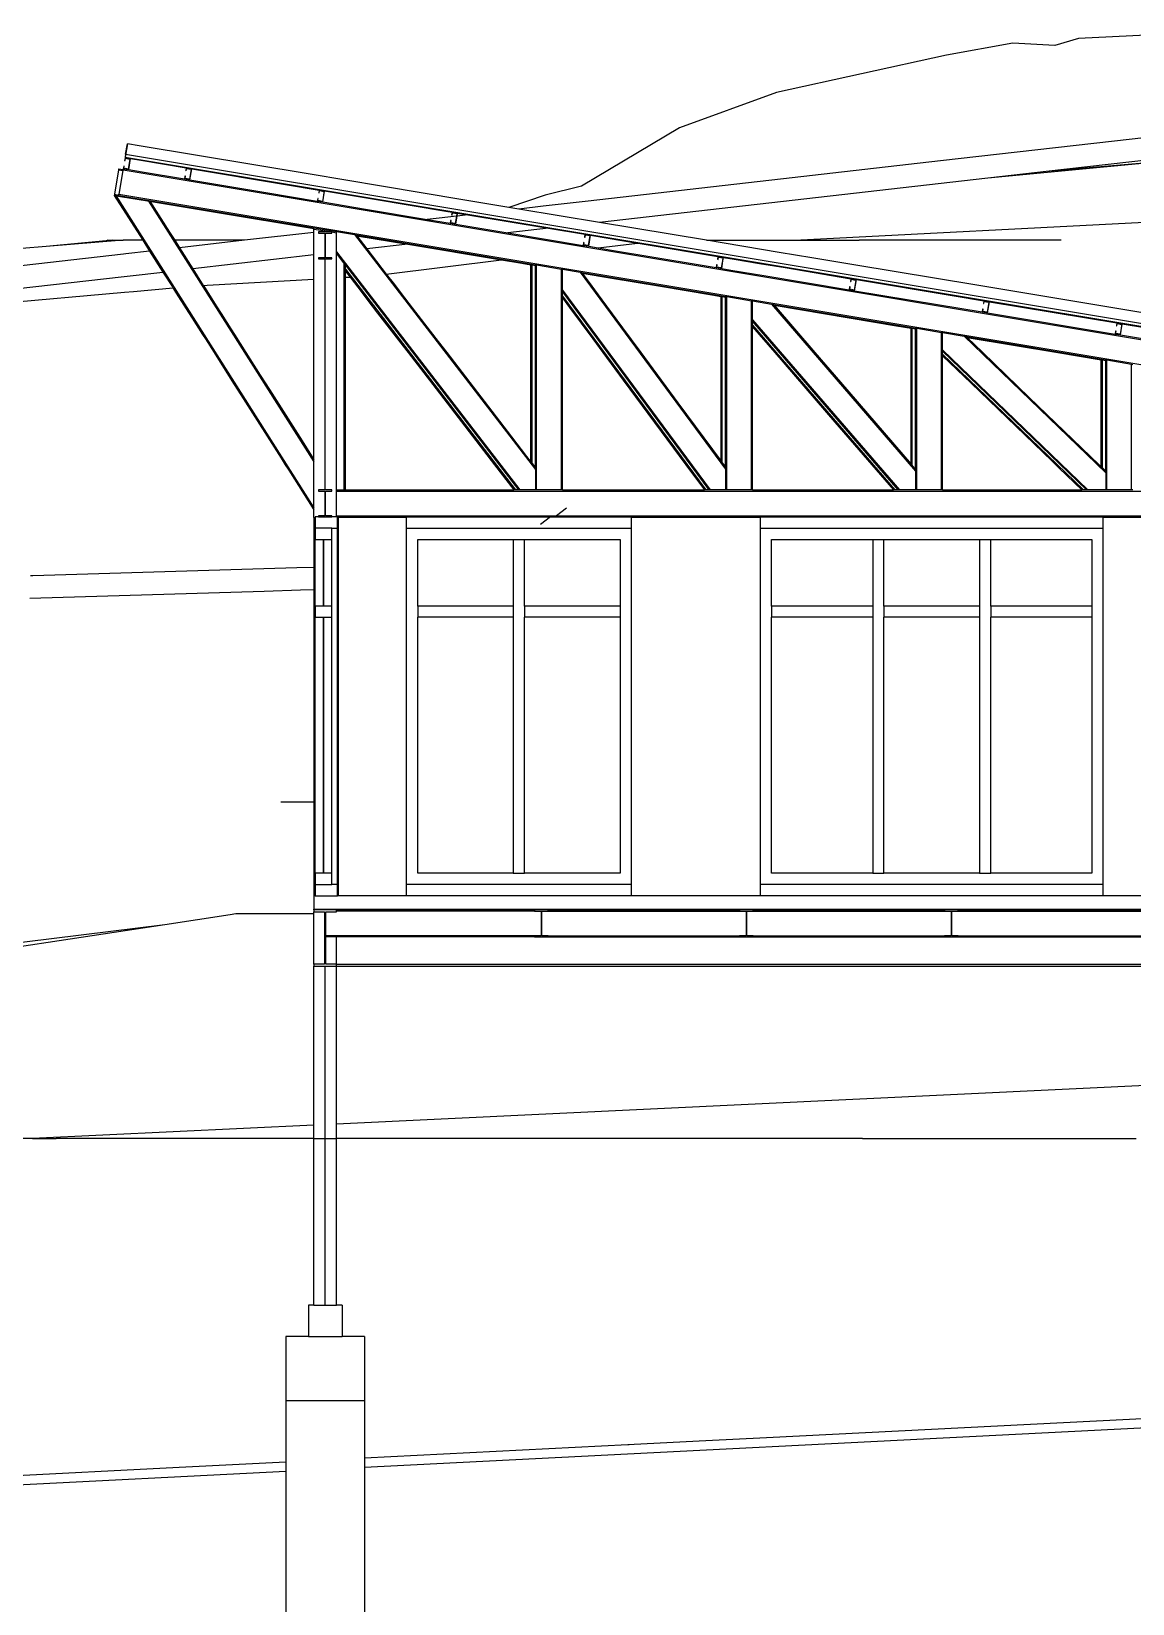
# Model space of a CAD drawing. Extents: x -31.2 to 31.2, y -10.6 to 11.8.
# Drawn here: x -11.83 to -2.03, y -2.4 to 11.6 of the extents above; entities that cross this region are included whole.
import ezdxf

# ---------------------------------------------------------------- set-up
doc = ezdxf.new("R2010")
doc.units = 0
doc.layers.get('0').update_dxf_attribs({"linetype": 'CONTINUOUS'})
doc.layers.add('SECTIONCUTEDGES', color=7, linetype='CONTINUOUS')

msp = doc.modelspace()

# ---------------------------------------------------------------- linework, layer by layer
for p, q in [((-3.095, 11.494), (-3.687, 11.387)), ((-2.723, 11.473), (-3.095, 11.494)), ((-2.512, 11.535), (-2.723, 11.473)), ((-1.207, 11.599), (-2.512, 11.535)), ((-3.687, 11.387), (-5.199, 11.055)), ((-5.199, 11.055), (-6.062, 10.739)), ((-6.062, 10.739), (-6.936, 10.22)), ((-0.89, 10.77), (-2.032, 10.64)), ((-10.979, 10.598), (-10.999, 10.48)), ((-10.979, 10.598), (-10.999, 10.48)), ((-10.995, 10.507), (-10.999, 10.48)), ((-2.032, 10.64), (-3.74, 10.445)), ((-11.058, 10.366), (-11.094, 10.149)), ((-11.056, 10.376), (-11.058, 10.366)), ((-11.058, 10.366), (-11.019, 10.36)), ((-11.056, 10.376), (-11.018, 10.369)), ((-11.018, 10.366), (-11.019, 10.36)), ((-11.016, 10.376), (-11.018, 10.369)), ((-11.018, 10.369), (-11.018, 10.366)), ((-11.018, 10.366), (6.089, 7.515)), ((-10.999, 10.48), (-11, 10.474)), ((-10.999, 10.48), (6.223, 7.61)), ((-10.967, 10.368), (-10.847, 10.348)), ((-10.951, 10.466), (-10.86, 10.451)), ((-10.86, 10.451), (-10.456, 10.384)), ((-10.406, 10.376), (-9.571, 10.236)), ((-3.74, 10.445), (-4.699, 10.336)), ((-1.405, 10.473), (-3.319, 10.292)), ((-1.879, 10.456), (-2.798, 10.351)), ((-1.861, 10.433), (-2.798, 10.351)), ((-11.019, 10.36), (-11.054, 10.149)), ((-10.847, 10.348), (-10.472, 10.285)), ((-10.423, 10.277), (-9.746, 10.164)), ((-9.571, 10.236), (-9.272, 10.186)), ((-3.319, 10.292), (-6.776, 9.898)), ((-5.059, 10.295), (-5.969, 10.191)), ((-4.699, 10.336), (-5.059, 10.295)), ((-2.798, 10.351), (-3.319, 10.292)), ((-11.094, 10.149), (-11.096, 10.139)), ((-11.083, 10.137), (-11.096, 10.139)), ((-11.096, 10.139), (-10.817, 10.093)), ((-11.096, 10.139), (-10.842, 9.739)), ((-11.096, 10.139), (-11.096, 10.139)), ((-11.096, 10.139), (-11.096, 10.139)), ((-11.096, 10.139), (-11.096, 10.139)), ((-11.094, 10.149), (-11.055, 10.142)), ((-11.083, 10.137), (-9.318, 7.356)), ((-10.817, 10.092), (-11.083, 10.137)), ((-11.056, 10.139), (-11.055, 10.142)), ((-11.056, 10.139), (-9.317, 9.849)), ((-11.055, 10.142), (-11.054, 10.149)), ((-11.054, 10.149), (4.748, 7.515)), ((-10.817, 10.093), (-10.177, 9.986)), ((-10.791, 10.088), (-10.817, 10.092)), ((-10.778, 10.086), (-10.791, 10.088)), ((-10.791, 10.088), (-9.318, 7.767)), ((-10.778, 10.086), (-10.603, 9.81)), ((-9.746, 10.164), (-9.288, 10.088)), ((-9.223, 10.178), (-8.796, 10.107)), ((-8.796, 10.107), (-8.127, 9.996)), ((-7.26, 10.141), (-7.584, 10.032)), ((-6.878, 10.088), (-7.276, 10.042)), ((-6.936, 10.22), (-7.26, 10.141)), ((-5.969, 10.191), (-6.878, 10.088)), ((-10.177, 9.986), (-9.318, 9.843)), ((-9.239, 10.08), (-8.86, 10.016)), ((-8.86, 10.016), (-8.309, 9.925)), ((-8.049, 9.954), (-8.203, 9.937)), ((-8.127, 9.996), (-8.088, 9.989)), ((-7.947, 9.966), (-8.043, 9.955)), ((-8.039, 9.981), (-7.947, 9.966)), ((-7.947, 9.966), (-7.23, 9.846)), ((-7.276, 10.042), (-7.493, 10.017)), ((-10.603, 9.81), (-10.558, 9.739)), ((-9.318, 9.809), (-9.937, 9.739)), ((-9.318, 9.843), (-9.317, 9.849)), ((-9.318, 9.839), (-9.318, 9.843)), ((-9.318, 9.839), (-9.318, 9.839)), ((-9.318, 9.809), (-9.318, 9.839)), ((-9.318, 9.839), (-9.278, 9.833)), ((-9.318, 9.608), (-9.318, 9.809)), ((-9.317, 9.849), (-9.117, 9.816)), ((-9.278, 9.833), (-9.218, 9.823)), ((-9.278, 9.833), (-9.278, 9.833)), ((-9.218, 9.813), (-9.218, 9.823)), ((-9.218, 9.823), (-9.158, 9.813)), ((-9.158, 9.813), (-9.118, 9.806)), ((-9.118, 9.806), (-9.117, 9.816)), ((-9.118, 9.637), (-9.118, 9.806)), ((-9.117, 9.816), (-8.957, 9.789)), ((-8.203, 9.937), (-8.309, 9.925)), ((-8.309, 9.925), (-8.105, 9.891)), ((-8.055, 9.882), (-7.591, 9.805)), ((-7.23, 9.846), (-7.591, 9.805)), ((-7.591, 9.805), (-6.921, 9.693)), ((-7.23, 9.846), (-6.905, 9.792)), ((-5.041, 9.739), (-1.809, 9.906)), ((-11.701, 9.684), (-12.699, 9.604)), ((-11.017, 9.739), (-11.701, 9.684)), ((-11.168, 9.734), (-11.701, 9.684)), ((-11.154, 9.739), (-11.168, 9.734)), ((-11.114, 9.739), (-11.168, 9.734)), ((-11.154, 9.739), (-11.114, 9.739)), ((-11.114, 9.739), (-11.017, 9.739)), ((-10.842, 9.739), (-11.017, 9.739)), ((-10.842, 9.739), (-10.781, 9.643)), ((-9.937, 9.739), (-10.558, 9.739)), ((-10.558, 9.739), (-10.516, 9.673)), ((-9.937, 9.739), (-10.516, 9.673)), ((-10.516, 9.673), (-10.397, 9.485)), ((-8.957, 9.789), (-7.346, 7.696)), ((-8.957, 9.789), (-8.943, 9.787)), ((-8.943, 9.787), (-7.346, 9.521)), ((-8.943, 9.787), (-8.937, 9.779)), ((-8.937, 9.779), (-8.482, 9.703)), ((-8.937, 9.779), (-8.847, 9.662)), ((-8.482, 9.703), (-8.847, 9.662)), ((-8.847, 9.662), (-8.675, 9.438)), ((-8.482, 9.703), (-7.649, 9.565)), ((-6.872, 9.685), (-6.787, 9.671)), ((-6.855, 9.784), (-6.437, 9.714)), ((-6.787, 9.671), (-6.437, 9.714)), ((-6.787, 9.671), (-6.719, 9.66)), ((-6.437, 9.714), (-6.415, 9.71)), ((-6.415, 9.71), (-6.397, 9.707)), ((-6.397, 9.707), (-5.721, 9.595)), ((-5.822, 9.739), (-5.041, 9.739)), ((-5.041, 9.739), (-4.464, 9.739)), ((-2.664, 9.739), (-4.464, 9.739)), ((-11.014, 9.616), (-13.209, 9.366)), ((-10.993, 9.619), (-11.014, 9.616)), ((-10.781, 9.643), (-10.993, 9.619)), ((-10.781, 9.643), (-10.662, 9.455)), ((-9.318, 9.608), (-10.397, 9.485)), ((-9.318, 9.393), (-9.318, 9.608)), ((-9.218, 7.515), (-9.218, 9.573)), ((-9.118, 9.637), (-7.485, 7.515)), ((-9.118, 9.621), (-9.118, 9.637)), ((-9.118, 7.515), (-9.118, 9.621)), ((-9.118, 9.621), (-9.048, 9.53)), ((-9.048, 7.515), (-9.048, 9.53)), ((-9.048, 9.53), (-9.038, 9.517)), ((-8.675, 9.438), (-7.649, 9.565)), ((-7.649, 9.565), (-7.468, 9.534)), ((-7.468, 9.534), (-7.386, 9.521)), ((-6.719, 9.66), (-6.669, 9.651)), ((-6.669, 9.651), (-5.897, 9.523)), ((-5.897, 9.523), (-5.737, 9.496)), ((-5.672, 9.586), (-5.578, 9.571)), ((-5.578, 9.571), (-5.352, 9.533)), ((-5.352, 9.533), (-5.123, 9.495)), ((-13.163, 9.17), (-11.009, 9.416)), ((-11.009, 9.416), (-10.954, 9.422)), ((-10.954, 9.422), (-10.662, 9.455)), ((-10.662, 9.455), (-10.572, 9.314)), ((-10.397, 9.485), (-10.303, 9.337)), ((-10.27, 9.34), (-9.318, 9.393)), ((-9.318, 9.32), (-9.318, 9.393)), ((-9.038, 9.481), (-9.038, 9.517)), ((-9.038, 9.517), (-7.497, 7.515)), ((-9.038, 9.465), (-9.038, 9.481)), ((-9.038, 9.481), (-7.525, 7.515)), ((-9.038, 9.465), (-8.996, 9.411)), ((-9.038, 9.409), (-9.038, 9.465)), ((-9.038, 9.409), (-8.996, 9.411)), ((-9.038, 9.376), (-9.038, 9.409)), ((-8.996, 9.411), (-8.979, 9.388)), ((-8.979, 9.388), (-8.906, 9.294)), ((-8.675, 9.438), (-8.602, 9.345)), ((-7.376, 9.519), (-7.386, 9.521)), ((-7.386, 9.503), (-7.386, 9.521)), ((-7.386, 9.298), (-7.386, 9.503)), ((-7.376, 7.751), (-7.376, 9.519)), ((-7.376, 9.519), (-7.346, 9.514)), ((-7.336, 9.519), (-7.346, 9.521)), ((-7.346, 9.514), (-7.346, 9.521)), ((-7.346, 7.712), (-7.346, 9.514)), ((-7.336, 7.515), (-7.336, 9.519)), ((-7.336, 9.519), (-7.115, 9.482)), ((-7.115, 7.515), (-7.115, 9.482)), ((-7.106, 9.481), (-7.115, 9.482)), ((-7.106, 9.295), (-7.106, 9.481)), ((-7.106, 9.481), (-6.949, 9.455)), ((-6.949, 9.455), (-5.653, 7.7)), ((-6.949, 9.455), (-6.936, 9.452)), ((-6.936, 9.452), (-5.653, 9.239)), ((-6.936, 9.452), (-6.93, 9.445)), ((-6.93, 9.445), (-6.684, 9.404)), ((-6.93, 9.445), (-6.878, 9.374)), ((-6.684, 9.404), (-6.233, 9.329)), ((-5.688, 9.488), (-5.606, 9.474)), ((-5.606, 9.474), (-5.312, 9.425)), ((-5.312, 9.425), (-4.554, 9.299)), ((-5.123, 9.495), (-4.537, 9.397)), ((-4.488, 9.389), (-3.619, 9.244)), ((-13.144, 9.088), (-11.006, 9.276)), ((-11.006, 9.276), (-10.926, 9.283)), ((-10.926, 9.283), (-10.572, 9.314)), ((-10.572, 9.314), (-10.565, 9.302)), ((-10.565, 9.302), (-10.435, 9.097)), ((-10.303, 9.337), (-10.27, 9.34)), ((-10.303, 9.337), (-10.302, 9.336)), ((-10.302, 9.336), (-10.182, 9.147)), ((-9.318, 9.225), (-9.318, 9.32)), ((-9.038, 9.272), (-9.038, 9.376)), ((-9.038, 9.162), (-9.038, 9.272)), ((-8.906, 9.294), (-8.837, 9.203)), ((-8.602, 9.345), (-8.541, 9.264)), ((-8.541, 9.264), (-8.443, 9.138)), ((-7.386, 9.061), (-7.386, 9.298)), ((-7.106, 9.295), (-5.79, 7.515)), ((-7.106, 9.279), (-7.106, 9.295)), ((-7.106, 9.279), (-5.802, 7.515)), ((-7.106, 9.241), (-7.106, 9.279)), ((-7.106, 9.241), (-5.83, 7.515)), ((-7.106, 9.225), (-7.106, 9.241)), ((-6.878, 9.374), (-6.755, 9.208)), ((-6.233, 9.329), (-5.777, 9.253)), ((-5.777, 9.253), (-5.693, 9.239)), ((-4.504, 9.29), (-3.767, 9.168)), ((-3.619, 9.244), (-3.354, 9.2)), ((-10.182, 9.147), (-10.144, 9.087)), ((-9.318, 9.104), (-9.318, 9.225)), ((-9.318, 9.006), (-9.318, 9.104)), ((-9.038, 9.048), (-9.038, 9.162)), ((-8.837, 9.203), (-8.751, 9.091)), ((-8.443, 9.138), (-8.233, 8.865)), ((-7.106, 9.126), (-7.106, 9.225)), ((-7.106, 9.225), (-7.043, 9.14)), ((-7.106, 8.761), (-7.106, 9.126)), ((-7.043, 9.14), (-6.836, 8.86)), ((-6.755, 9.208), (-6.571, 8.959)), ((-5.683, 9.237), (-5.693, 9.239)), ((-5.693, 8.739), (-5.693, 9.239)), ((-5.683, 7.758), (-5.683, 9.237)), ((-5.683, 9.237), (-5.653, 9.232)), ((-5.643, 9.237), (-5.653, 9.239)), ((-5.653, 9.232), (-5.653, 9.239)), ((-5.653, 7.717), (-5.653, 9.232)), ((-5.643, 7.515), (-5.643, 9.237)), ((-5.643, 9.237), (-5.423, 9.2)), ((-5.423, 7.515), (-5.423, 9.2)), ((-5.413, 9.199), (-5.423, 9.2)), ((-5.413, 9.03), (-5.413, 9.199)), ((-5.413, 9.199), (-5.243, 9.17)), ((-5.243, 9.17), (-3.961, 7.684)), ((-5.243, 9.17), (-5.228, 9.168)), ((-5.228, 9.168), (-3.961, 8.957)), ((-5.228, 9.168), (-5.221, 9.16)), ((-5.221, 9.16), (-4.554, 9.049)), ((-5.221, 9.16), (-4.858, 8.739)), ((-3.767, 9.168), (-3.37, 9.101)), ((-3.304, 9.192), (-2.17, 9.003)), ((-10.435, 9.097), (-10.401, 9.044)), ((-10.401, 9.044), (-10.309, 8.899)), ((-10.144, 9.087), (-10.058, 8.951)), ((-9.318, 8.739), (-9.318, 9.006)), ((-9.038, 8.739), (-9.038, 9.048)), ((-8.751, 9.091), (-8.524, 8.797)), ((-7.386, 8.739), (-7.386, 9.061)), ((-5.413, 9.03), (-4.106, 7.515)), ((-5.413, 9.015), (-5.413, 9.03)), ((-5.413, 9.015), (-4.119, 7.515)), ((-5.413, 8.984), (-5.413, 9.015)), ((-5.413, 8.984), (-4.146, 7.515)), ((-5.413, 8.969), (-5.413, 8.984)), ((-5.413, 8.739), (-5.413, 8.969)), ((-5.413, 8.969), (-5.215, 8.739)), ((-4.554, 9.049), (-4.132, 8.978)), ((-4.132, 8.978), (-4.001, 8.957)), ((-3.321, 9.093), (-2.186, 8.904)), ((-2.121, 8.995), (-1.492, 8.89)), ((-10.309, 8.899), (-10.284, 8.86)), ((-10.284, 8.86), (-10.207, 8.739)), ((-10.058, 8.951), (-10.025, 8.899)), ((-10.025, 8.899), (-9.923, 8.739)), ((-8.233, 8.865), (-8.136, 8.739)), ((-6.836, 8.86), (-6.747, 8.739)), ((-6.571, 8.959), (-6.408, 8.739)), ((-4.001, 8.957), (-3.991, 8.955)), ((-4.001, 8.739), (-4.001, 8.957)), ((-3.991, 7.734), (-3.991, 8.955)), ((-3.991, 8.955), (-3.961, 8.95)), ((-3.961, 8.957), (-3.951, 8.955)), ((-3.961, 8.95), (-3.961, 8.957)), ((-3.961, 7.699), (-3.961, 8.95)), ((-3.951, 7.515), (-3.951, 8.955)), ((-3.951, 8.955), (-3.73, 8.918)), ((-3.73, 7.515), (-3.73, 8.918)), ((-3.73, 8.918), (-3.721, 8.917)), ((-3.721, 8.763), (-3.721, 8.917)), ((-3.721, 8.917), (-3.529, 8.885)), ((-3.529, 8.885), (-2.268, 7.668)), ((-3.529, 8.885), (-3.512, 8.882)), ((-3.512, 8.882), (-2.268, 8.674)), ((-3.512, 8.882), (-3.503, 8.874)), ((-3.503, 8.874), (-2.695, 8.739)), ((-3.503, 8.874), (-3.364, 8.739)), ((-2.137, 8.896), (-1.311, 8.758)), ((-10.207, 8.739), (-10.048, 8.488)), ((-9.923, 8.739), (-9.796, 8.538)), ((-9.318, 8.632), (-9.318, 8.739)), ((-9.038, 8.687), (-9.038, 8.739)), ((-9.038, 8.647), (-9.038, 8.687)), ((-8.524, 8.797), (-8.479, 8.739)), ((-8.479, 8.739), (-8.23, 8.415)), ((-8.136, 8.739), (-7.597, 8.038)), ((-7.386, 7.912), (-7.386, 8.739)), ((-7.106, 8.739), (-7.106, 8.761)), ((-7.106, 8.715), (-7.106, 8.739)), ((-7.106, 7.904), (-7.106, 8.715)), ((-6.747, 8.739), (-6.564, 8.492)), ((-6.408, 8.739), (-6.078, 8.292)), ((-5.693, 8.134), (-5.693, 8.739)), ((-5.413, 8.018), (-5.413, 8.739)), ((-5.215, 8.739), (-4.681, 8.12)), ((-4.858, 8.739), (-4.631, 8.476)), ((-4.001, 8.595), (-4.001, 8.739)), ((-3.721, 8.763), (-2.427, 7.515)), ((-3.721, 8.75), (-3.721, 8.763)), ((-3.721, 8.75), (-2.441, 7.515)), ((-3.721, 8.725), (-3.721, 8.75)), ((-3.721, 8.725), (-2.467, 7.515)), ((-3.721, 8.711), (-3.721, 8.725)), ((-3.721, 8.527), (-3.721, 8.711)), ((-3.721, 8.711), (-3.466, 8.465)), ((-3.364, 8.739), (-2.95, 8.34)), ((-2.695, 8.739), (-2.308, 8.674)), ((-9.318, 8.549), (-9.318, 8.632)), ((-9.318, 8.127), (-9.318, 8.549)), ((-9.038, 8.442), (-9.038, 8.647)), ((-4.001, 8.428), (-4.001, 8.595)), ((-2.308, 8.674), (-2.298, 8.673)), ((-2.308, 8.184), (-2.308, 8.674)), ((-2.298, 7.711), (-2.298, 8.673)), ((-2.298, 8.673), (-2.268, 8.668)), ((-2.268, 8.674), (-2.258, 8.673)), ((-2.268, 8.668), (-2.268, 8.674)), ((-2.268, 7.682), (-2.268, 8.668)), ((-2.258, 7.515), (-2.258, 8.673)), ((-2.258, 8.673), (-2.038, 8.636)), ((-2.038, 7.515), (-2.038, 8.636)), ((-2.038, 8.636), (-2.028, 8.634)), ((-10.048, 8.488), (-9.948, 8.33)), ((-9.796, 8.538), (-9.715, 8.411)), ((-9.715, 8.411), (-9.445, 7.985)), ((-9.038, 7.739), (-9.038, 8.442)), ((-8.23, 8.415), (-7.71, 7.739)), ((-6.564, 8.492), (-6.008, 7.739)), ((-4.631, 8.476), (-4.001, 7.745)), ((-4.001, 7.745), (-4.001, 8.428)), ((-3.721, 8.282), (-3.721, 8.527)), ((-3.466, 8.465), (-2.747, 7.772)), ((-9.948, 8.33), (-9.611, 7.799)), ((-6.078, 8.292), (-5.693, 7.771)), ((-3.721, 7.739), (-3.721, 8.282)), ((-2.95, 8.34), (-2.327, 7.739)), ((-9.318, 7.786), (-9.318, 8.127)), ((-5.693, 7.771), (-5.693, 8.134)), ((-2.308, 7.739), (-2.308, 8.184)), ((-9.445, 7.985), (-9.318, 7.786)), ((-7.597, 8.038), (-7.386, 7.764)), ((-5.413, 7.739), (-5.413, 8.018)), ((-4.681, 8.12), (-4.352, 7.739)), ((-7.386, 7.764), (-7.386, 7.912)), ((-7.106, 7.746), (-7.106, 7.904)), ((-9.611, 7.799), (-9.573, 7.739)), ((-9.573, 7.739), (-9.543, 7.692)), ((-9.318, 7.767), (-9.318, 7.786)), ((-9.318, 7.356), (-9.318, 7.767)), ((-9.038, 7.515), (-9.038, 7.739)), ((-7.71, 7.739), (-7.537, 7.515)), ((-7.386, 7.764), (-7.376, 7.751)), ((-7.376, 7.751), (-7.346, 7.712)), ((-7.346, 7.712), (-7.346, 7.696)), ((-7.106, 7.739), (-7.106, 7.746)), ((-7.106, 7.515), (-7.106, 7.739)), ((-6.008, 7.739), (-5.842, 7.515)), ((-5.693, 7.771), (-5.683, 7.758)), ((-5.683, 7.758), (-5.653, 7.717)), ((-5.653, 7.717), (-5.653, 7.7)), ((-5.413, 7.515), (-5.413, 7.739)), ((-4.352, 7.739), (-4.159, 7.515)), ((-4.001, 7.745), (-3.991, 7.734)), ((-3.991, 7.734), (-3.961, 7.699)), ((-3.721, 7.515), (-3.721, 7.739)), ((-2.747, 7.772), (-2.713, 7.739)), ((-2.713, 7.739), (-2.682, 7.709)), ((-2.682, 7.709), (-2.481, 7.515)), ((-2.327, 7.739), (-2.308, 7.72)), ((-2.308, 7.72), (-2.308, 7.739)), ((-2.308, 7.72), (-2.298, 7.711)), ((-2.298, 7.711), (-2.268, 7.682)), ((-9.543, 7.692), (-9.318, 7.338)), ((-7.346, 7.696), (-7.346, 7.515)), ((-5.653, 7.7), (-5.653, 7.515)), ((-3.961, 7.699), (-3.961, 7.684)), ((-3.961, 7.684), (-3.961, 7.515)), ((-2.268, 7.682), (-2.268, 7.668)), ((-2.268, 7.668), (-2.268, 7.515)), ((-9.118, 7.505), (-9.118, 7.515)), ((-9.118, 7.515), (-9.048, 7.515)), ((-9.118, 7.505), (5.682, 7.505)), ((-9.118, 7.285), (-9.118, 7.505)), ((-9.048, 7.515), (-9.038, 7.515)), ((-9.038, 7.515), (-7.537, 7.515)), ((-7.525, 7.515), (-7.537, 7.515)), ((-7.497, 7.515), (-7.525, 7.515)), ((-7.485, 7.515), (-7.497, 7.515)), ((-7.346, 7.515), (-7.485, 7.515)), ((-7.336, 7.515), (-7.346, 7.515)), ((-7.115, 7.515), (-7.336, 7.515)), ((-7.106, 7.515), (-7.115, 7.515)), ((-7.106, 7.515), (-7.094, 7.515)), ((-7.094, 7.515), (-6.613, 7.515)), ((-6.613, 7.515), (-5.842, 7.515)), ((-5.83, 7.515), (-5.842, 7.515)), ((-5.802, 7.515), (-5.83, 7.515)), ((-5.79, 7.515), (-5.802, 7.515)), ((-5.653, 7.515), (-5.79, 7.515)), ((-5.643, 7.515), (-5.653, 7.515)), ((-5.423, 7.515), (-5.643, 7.515)), ((-5.413, 7.515), (-5.423, 7.515)), ((-5.413, 7.515), (-4.781, 7.515)), ((-4.781, 7.515), (-4.259, 7.515)), ((-4.259, 7.515), (-4.159, 7.515)), ((-4.146, 7.515), (-4.159, 7.515)), ((-4.119, 7.515), (-4.146, 7.515)), ((-4.106, 7.515), (-4.119, 7.515)), ((-3.961, 7.515), (-4.106, 7.515)), ((-3.951, 7.515), (-3.961, 7.515)), ((-3.73, 7.515), (-3.951, 7.515)), ((-3.721, 7.515), (-3.73, 7.515)), ((-3.721, 7.515), (-2.668, 7.515)), ((-2.668, 7.515), (-2.481, 7.515)), ((-2.467, 7.515), (-2.481, 7.515)), ((-2.441, 7.515), (-2.467, 7.515)), ((-2.427, 7.515), (-2.441, 7.515)), ((-2.268, 7.515), (-2.427, 7.515)), ((-2.258, 7.515), (-2.268, 7.515)), ((-2.038, 7.515), (-2.258, 7.515)), ((-2.028, 7.515), (-2.038, 7.515)), ((-9.318, 7.338), (-9.318, 7.356)), ((-9.318, 7.271), (-9.318, 7.338)), ((-9.118, 7.275), (-9.118, 7.285)), ((-9.118, 7.285), (5.682, 7.285)), ((-7.07, 7.353), (-7.159, 7.285)), ((-9.318, 7.271), (-9.308, 7.271)), ((-9.318, 7.271), (-9.318, 6.825)), ((-9.108, 7.275), (5.672, 7.275)), ((-9.108, 7.271), (-9.098, 7.271)), ((-9.108, 4.001), (-9.108, 7.175)), ((-9.098, 3.901), (-9.098, 7.271)), ((-8.493, 7.271), (-9.098, 7.271)), ((-8.493, 7.175), (-8.493, 7.271)), ((-8.493, 7.175), (-6.493, 7.175)), ((-8.493, 4.001), (-8.493, 7.175)), ((-7.211, 7.275), (-7.3, 7.207)), ((-7.211, 7.275), (-7.3, 7.207)), ((-7.211, 7.275), (-7.3, 7.207)), ((-5.343, 7.271), (-6.493, 7.271)), ((-6.493, 7.271), (-6.493, 7.175)), ((-6.493, 7.175), (-6.493, 4.001)), ((-5.343, 7.175), (-5.343, 7.271)), ((-5.343, 4.001), (-5.343, 7.175)), ((-5.343, 7.175), (-2.293, 7.175)), ((-1.143, 7.271), (-2.293, 7.271)), ((-2.293, 7.271), (-2.293, 7.175)), ((-2.293, 7.175), (-2.293, 4.001)), ((-9.308, 6.481), (-9.308, 7.075)), ((-9.158, 6.481), (-9.158, 7.075)), ((-8.393, 6.481), (-8.393, 7.075)), ((-8.393, 7.075), (-7.543, 7.075)), ((-7.543, 7.075), (-7.443, 7.075)), ((-7.543, 7.075), (-7.543, 6.481)), ((-7.443, 6.481), (-7.443, 7.075)), ((-7.443, 7.075), (-6.593, 7.075)), ((-6.593, 7.075), (-6.593, 6.481)), ((-5.243, 6.481), (-5.243, 7.075)), ((-5.243, 7.075), (-4.343, 7.075)), ((-4.343, 7.075), (-4.243, 7.075)), ((-4.343, 7.075), (-4.343, 6.481)), ((-4.243, 7.075), (-3.393, 7.075)), ((-4.243, 6.481), (-4.243, 7.075)), ((-3.393, 7.075), (-3.293, 7.075)), ((-3.393, 7.075), (-3.393, 6.481)), ((-3.293, 6.481), (-3.293, 7.075)), ((-3.293, 7.075), (-2.393, 7.075)), ((-2.393, 7.075), (-2.393, 6.481)), ((-11.821, 6.75), (-11.842, 6.749)), ((-9.471, 6.821), (-11.821, 6.75)), ((-9.318, 6.825), (-9.471, 6.821)), ((-9.318, 6.825), (-9.318, 6.625)), ((-9.761, 6.612), (-11.848, 6.549)), ((-9.437, 6.622), (-9.761, 6.612)), ((-9.318, 6.625), (-9.437, 6.622)), ((-9.318, 6.625), (-9.318, 5.834)), ((-7.543, 6.481), (-8.393, 6.481)), ((-8.393, 6.481), (-8.393, 6.381)), ((-7.543, 6.481), (-7.543, 6.381)), ((-6.593, 6.481), (-7.443, 6.481)), ((-7.443, 6.481), (-7.443, 6.381)), ((-6.593, 6.481), (-6.593, 6.381)), ((-4.343, 6.481), (-5.243, 6.481)), ((-5.243, 6.481), (-5.243, 6.381)), ((-4.343, 6.481), (-4.343, 6.381)), ((-3.393, 6.481), (-4.243, 6.481)), ((-4.243, 6.481), (-4.243, 6.381)), ((-3.393, 6.481), (-3.393, 6.381)), ((-2.393, 6.481), (-3.293, 6.481)), ((-3.293, 6.481), (-3.293, 6.381)), ((-2.393, 6.481), (-2.393, 6.381)), ((-9.308, 4.101), (-9.308, 6.381)), ((-9.158, 4.101), (-9.158, 6.381)), ((-7.543, 6.381), (-8.393, 6.381)), ((-8.393, 4.101), (-8.393, 6.381)), ((-7.543, 6.381), (-7.543, 4.101)), ((-6.593, 6.381), (-7.443, 6.381)), ((-7.443, 4.101), (-7.443, 6.381)), ((-6.593, 6.381), (-6.593, 4.101)), ((-4.343, 6.381), (-5.243, 6.381)), ((-5.243, 4.101), (-5.243, 6.381)), ((-4.343, 6.381), (-4.343, 4.101)), ((-3.393, 6.381), (-4.243, 6.381)), ((-4.243, 4.101), (-4.243, 6.381)), ((-3.393, 6.381), (-3.393, 4.101)), ((-2.393, 6.381), (-3.293, 6.381)), ((-3.293, 4.101), (-3.293, 6.381)), ((-2.393, 6.381), (-2.393, 4.101)), ((-9.318, 5.834), (-9.318, 5.739)), ((-9.318, 5.739), (-9.318, 5.693)), ((-9.318, 5.693), (-9.318, 4.739)), ((-9.614, 4.739), (-9.318, 4.739)), ((-9.318, 4.739), (-9.318, 3.984)), ((-7.543, 4.101), (-8.393, 4.101)), ((-7.543, 4.101), (-7.443, 4.101)), ((-6.593, 4.101), (-7.443, 4.101)), ((-4.343, 4.101), (-5.243, 4.101)), ((-4.343, 4.101), (-4.243, 4.101)), ((-3.393, 4.101), (-4.243, 4.101)), ((-3.393, 4.101), (-3.293, 4.101)), ((-2.393, 4.101), (-3.293, 4.101)), ((-9.318, 3.984), (-9.318, 3.969)), ((-9.318, 3.969), (-9.318, 3.901)), ((-6.493, 4.001), (-8.493, 4.001)), ((-8.493, 3.901), (-8.493, 4.001)), ((-6.493, 4.001), (-6.493, 3.901)), ((-2.293, 4.001), (-5.343, 4.001)), ((-5.343, 3.901), (-5.343, 4.001)), ((-2.293, 4.001), (-2.293, 3.901)), ((-9.318, 3.901), (-9.318, 3.781)), ((-9.318, 3.775), (-9.318, 3.781)), ((-9.318, 3.781), (-9.318, 3.775)), ((-9.218, 3.775), (-9.218, 3.781)), ((-9.118, 3.775), (-9.118, 3.781)), ((-10.646, 3.643), (-17.924, 2.739)), ((-10.646, 3.643), (-16.604, 2.739)), ((-10.064, 3.731), (-10.646, 3.643)), ((-10.014, 3.739), (-10.064, 3.731)), ((-10.004, 3.739), (-10.014, 3.739)), ((-9.318, 3.739), (-10.004, 3.739)), ((-9.318, 3.739), (-9.318, 3.759)), ((-9.318, 3.684), (-9.318, 3.739)), ((-9.318, 3.594), (-9.318, 3.684)), ((-7.353, 3.775), (-9.118, 3.775)), ((-7.353, 3.765), (-9.118, 3.765)), ((-7.233, 3.775), (-5.528, 3.775)), ((-7.233, 3.765), (-5.528, 3.765)), ((-5.408, 3.775), (-3.703, 3.775)), ((-5.408, 3.765), (-3.703, 3.765)), ((-3.583, 3.775), (-1.818, 3.775)), ((-3.583, 3.765), (-1.818, 3.765)), ((-9.318, 3.291), (-9.318, 3.594)), ((-7.353, 3.545), (-9.213, 3.545)), ((-9.118, 3.535), (-9.213, 3.535)), ((-7.353, 3.535), (-9.118, 3.535)), ((-9.118, 3.291), (-9.118, 3.535)), ((-7.233, 3.545), (-5.528, 3.545)), ((-7.233, 3.535), (-5.528, 3.535)), ((-5.408, 3.545), (-3.703, 3.545)), ((-5.408, 3.535), (-3.703, 3.535)), ((-3.583, 3.545), (-1.723, 3.545)), ((-3.583, 3.535), (-1.723, 3.535)), ((-9.318, 3.134), (-9.318, 3.275)), ((-9.218, 1.739), (-9.218, 3.275)), ((-9.118, 3.291), (-1.818, 3.291)), ((-9.118, 3.275), (-8.655, 3.275)), ((-9.118, 3.176), (-9.118, 3.275)), ((-8.655, 3.275), (-6.664, 3.275)), ((-6.664, 3.275), (-5.848, 3.275)), ((-5.848, 3.275), (-2.766, 3.275)), ((-2.766, 3.275), (-1.949, 3.275)), ((-9.318, 2.739), (-9.318, 3.134)), ((-9.118, 2.739), (-9.118, 3.176)), ((-9.318, 2.596), (-9.318, 2.739)), ((-9.118, 2.608), (-9.118, 2.739)), ((-9.318, 2.58), (-9.318, 2.596)), ((-9.318, 2.558), (-9.318, 2.58)), ((-9.318, 2.529), (-9.318, 2.558)), ((-9.318, 2.363), (-9.318, 2.529)), ((-9.118, 2.593), (-9.118, 2.608)), ((-9.118, 2.573), (-9.118, 2.593)), ((-9.118, 2.546), (-9.118, 2.573)), ((-9.118, 2.394), (-9.118, 2.546)), ((4.882, 2.533), (-9.118, 1.868)), ((-9.118, 2.254), (-9.118, 2.394)), ((-9.318, 2.23), (-9.318, 2.363)), ((-9.118, 2.164), (-9.118, 2.254)), ((-9.318, 2.144), (-9.318, 2.23)), ((-9.318, 2.035), (-9.318, 2.144)), ((-9.118, 2.059), (-9.118, 2.164)), ((-9.318, 1.975), (-9.318, 2.035)), ((-9.318, 1.858), (-9.318, 1.975)), ((-9.118, 1.994), (-9.118, 2.059)), ((-9.118, 1.868), (-9.118, 1.994)), ((-9.318, 1.858), (-11.824, 1.739)), ((-9.318, 1.849), (-9.318, 1.858)), ((-9.318, 1.739), (-9.318, 1.849)), ((-9.118, 1.859), (-9.118, 1.868)), ((-9.118, 1.739), (-9.118, 1.859)), ((-9.318, 1.099), (-9.318, 1.739)), ((-9.218, 0.256), (-9.218, 1.739)), ((-9.118, 0.256), (-9.118, 1.739)), ((-9.318, 0.256), (-9.318, 1.099)), ((-9.318, 0.256), (-9.368, 0.256)), ((-9.368, 0.256), (-9.368, -0.025)), ((-9.318, 0.256), (-9.218, 0.256)), ((-9.218, 0.256), (-9.118, 0.256)), ((-9.068, 0.256), (-9.118, 0.256)), ((-9.068, 0.256), (-9.068, -0.025)), ((-9.368, -0.025), (-9.568, -0.025)), ((-9.568, -0.025), (-9.568, -0.595)), ((-9.368, -0.025), (-9.068, -0.025)), ((-9.037, -0.025), (-9.068, -0.025)), ((-8.868, -0.025), (-9.037, -0.025)), ((-8.868, -0.025), (-8.868, -0.595)), ((-8.868, -1.187), (5.432, -0.463)), ((-9.568, -0.595), (-8.868, -0.595)), ((-9.568, -0.595), (-9.568, -1.144)), ((-8.868, -0.595), (-8.868, -1.109)), ((-0.13, -0.666), (-2.058, -0.763)), ((-2.058, -0.763), (-5.29, -0.927)), ((-5.828, -0.954), (-6.466, -0.987)), ((-5.29, -0.927), (-5.828, -0.954)), ((-6.522, -0.99), (-8.868, -1.109)), ((-8.868, -1.109), (-8.868, -1.187)), ((-6.513, -0.989), (-6.522, -0.99)), ((-6.466, -0.987), (-6.513, -0.989)), ((-28.434, -2.179), (-9.568, -1.223)), ((-10.519, -1.192), (-17.379, -1.54)), ((-9.568, -1.144), (-10.519, -1.192)), ((-9.568, -1.144), (-9.568, -1.223)), ((-9.568, -1.223), (-9.568, -10.595)), ((-8.868, -1.187), (-8.868, -10.595))]:
    msp.add_line(p, q)
at = {"layer": 'SECTIONCUTEDGES'}
for p, q in [((-10.995, 10.507), (-10.979, 10.598)), ((-10.995, 10.507), (6.227, 7.636)), ((-10.875, 10.581), (-10.979, 10.598)), ((-9.351, 10.327), (-10.875, 10.581)), ((-11.012, 10.4), (-11.016, 10.376)), ((-11.016, 10.376), (-10.967, 10.368)), ((-11.007, 10.4), (-11.012, 10.4)), ((-11.011, 10.38), (-11.007, 10.4)), ((-10.971, 10.373), (-11.011, 10.38)), ((-11, 10.474), (-11.004, 10.45)), ((-11.004, 10.45), (-10.999, 10.449)), ((-10.951, 10.466), (-11, 10.474)), ((-10.999, 10.449), (-10.996, 10.469)), ((-10.996, 10.469), (-10.956, 10.462)), ((-10.956, 10.462), (-10.971, 10.373)), ((-10.967, 10.368), (-10.951, 10.466)), ((-10.456, 10.384), (-10.46, 10.359)), ((-10.406, 10.376), (-10.456, 10.384)), ((-10.455, 10.358), (-10.452, 10.378)), ((-10.452, 10.378), (-10.412, 10.371)), ((-10.412, 10.371), (-10.427, 10.283)), ((-10.423, 10.277), (-10.406, 10.376)), ((-10.468, 10.31), (-10.472, 10.285)), ((-10.472, 10.285), (-10.423, 10.277)), ((-10.463, 10.309), (-10.468, 10.31)), ((-10.466, 10.289), (-10.463, 10.309)), ((-10.427, 10.283), (-10.466, 10.289)), ((-10.46, 10.359), (-10.455, 10.358)), ((-8.716, 10.221), (-9.351, 10.327)), ((-7.991, 10.1), (-8.716, 10.221)), ((-9.284, 10.112), (-9.288, 10.088)), ((-9.288, 10.088), (-9.239, 10.08)), ((-9.279, 10.112), (-9.284, 10.112)), ((-9.283, 10.092), (-9.279, 10.112)), ((-9.243, 10.085), (-9.283, 10.092)), ((-9.272, 10.186), (-9.276, 10.162)), ((-9.276, 10.162), (-9.271, 10.161)), ((-9.223, 10.178), (-9.272, 10.186)), ((-9.271, 10.161), (-9.268, 10.181)), ((-9.268, 10.181), (-9.228, 10.174)), ((-9.228, 10.174), (-9.243, 10.085)), ((-9.239, 10.08), (-9.223, 10.178)), ((-7.584, 10.032), (-7.991, 10.1)), ((-8.088, 9.989), (-8.092, 9.965)), ((-8.092, 9.965), (-8.088, 9.964)), ((-8.039, 9.981), (-8.088, 9.989)), ((-8.088, 9.964), (-8.084, 9.983)), ((-8.084, 9.983), (-8.045, 9.977)), ((-8.049, 9.954), (-8.06, 9.888)), ((-8.055, 9.882), (-8.043, 9.955)), ((-8.045, 9.977), (-8.049, 9.954)), ((-8.043, 9.955), (-8.039, 9.981)), ((-7.493, 10.017), (-7.584, 10.032)), ((-6.776, 9.898), (-7.493, 10.017)), ((-9.278, 9.813), (-9.278, 9.803)), ((-9.218, 9.813), (-9.278, 9.813)), ((-9.278, 9.803), (-9.221, 9.803)), ((-9.221, 9.803), (-9.221, 9.582)), ((-9.158, 9.813), (-9.218, 9.813)), ((-9.215, 9.803), (-9.158, 9.803)), ((-9.215, 9.582), (-9.215, 9.803)), ((-9.158, 9.803), (-9.158, 9.813)), ((-8.101, 9.915), (-8.105, 9.891)), ((-8.105, 9.891), (-8.055, 9.882)), ((-8.096, 9.914), (-8.101, 9.915)), ((-8.099, 9.895), (-8.096, 9.914)), ((-8.06, 9.888), (-8.099, 9.895)), ((-5.822, 9.739), (-6.776, 9.898)), ((-6.917, 9.718), (-6.921, 9.693)), ((-6.921, 9.693), (-6.872, 9.685)), ((-6.912, 9.717), (-6.917, 9.718)), ((-6.915, 9.697), (-6.912, 9.717)), ((-6.876, 9.691), (-6.915, 9.697)), ((-6.905, 9.792), (-6.909, 9.767)), ((-6.909, 9.767), (-6.904, 9.766)), ((-6.855, 9.784), (-6.905, 9.792)), ((-6.904, 9.766), (-6.901, 9.786)), ((-6.901, 9.786), (-6.861, 9.78)), ((-6.861, 9.78), (-6.876, 9.691)), ((-6.872, 9.685), (-6.855, 9.784)), ((-5.177, 9.631), (-5.822, 9.739)), ((-9.278, 9.582), (-9.278, 9.573)), ((-9.221, 9.582), (-9.278, 9.582)), ((-9.278, 9.573), (-9.218, 9.573)), ((-9.218, 9.573), (-9.158, 9.573)), ((-9.158, 9.582), (-9.215, 9.582)), ((-9.158, 9.573), (-9.158, 9.582)), ((-5.721, 9.595), (-5.725, 9.57)), ((-5.725, 9.57), (-5.72, 9.569)), ((-5.672, 9.586), (-5.721, 9.595)), ((-5.72, 9.569), (-5.717, 9.589)), ((-5.717, 9.589), (-5.677, 9.582)), ((-5.682, 9.555), (-5.692, 9.494)), ((-5.688, 9.488), (-5.677, 9.556)), ((-5.677, 9.582), (-5.682, 9.555)), ((-5.677, 9.556), (-5.672, 9.586)), ((-5.032, 9.607), (-5.177, 9.631)), ((-4.886, 9.583), (-5.032, 9.607)), ((-4.493, 9.517), (-4.886, 9.583)), ((-5.733, 9.521), (-5.737, 9.496)), ((-5.737, 9.496), (-5.688, 9.488)), ((-5.728, 9.52), (-5.733, 9.521)), ((-5.732, 9.5), (-5.728, 9.52)), ((-5.692, 9.494), (-5.732, 9.5)), ((-4.537, 9.397), (-4.541, 9.373)), ((-4.488, 9.389), (-4.537, 9.397)), ((-4.537, 9.372), (-4.533, 9.392)), ((-4.533, 9.392), (-4.51, 9.388)), ((-4.51, 9.388), (-4.494, 9.385)), ((-4.494, 9.385), (-4.509, 9.296)), ((-4.504, 9.29), (-4.488, 9.389)), ((-3.433, 9.341), (-4.493, 9.517)), ((-4.55, 9.323), (-4.554, 9.299)), ((-4.554, 9.299), (-4.504, 9.29)), ((-4.545, 9.323), (-4.55, 9.323)), ((-4.548, 9.303), (-4.545, 9.323)), ((-4.521, 9.298), (-4.548, 9.303)), ((-4.541, 9.373), (-4.537, 9.372)), ((-4.509, 9.296), (-4.521, 9.298)), ((-1.721, 9.055), (-3.433, 9.341)), ((-3.366, 9.126), (-3.37, 9.101)), ((-3.37, 9.101), (-3.321, 9.093)), ((-3.361, 9.125), (-3.366, 9.126)), ((-3.364, 9.106), (-3.361, 9.125)), ((-3.325, 9.099), (-3.364, 9.106)), ((-3.354, 9.2), (-3.358, 9.175)), ((-3.358, 9.175), (-3.353, 9.175)), ((-3.304, 9.192), (-3.354, 9.2)), ((-3.353, 9.175), (-3.35, 9.194)), ((-3.35, 9.194), (-3.31, 9.188)), ((-3.31, 9.188), (-3.325, 9.099)), ((-3.321, 9.093), (-3.304, 9.192)), ((-2.17, 9.003), (-2.174, 8.978)), ((-2.174, 8.978), (-2.169, 8.977)), ((-2.121, 8.995), (-2.17, 9.003)), ((-2.169, 8.977), (-2.166, 8.997)), ((-2.166, 8.997), (-2.126, 8.99)), ((-2.126, 8.99), (-2.141, 8.902)), ((-2.137, 8.896), (-2.121, 8.995)), ((-2.182, 8.929), (-2.186, 8.904)), ((-2.186, 8.904), (-2.137, 8.896)), ((-2.177, 8.928), (-2.182, 8.929)), ((-2.181, 8.908), (-2.177, 8.928)), ((-2.141, 8.902), (-2.181, 8.908)), ((-9.278, 7.515), (-9.278, 7.505)), ((-9.218, 7.515), (-9.278, 7.515)), ((-9.278, 7.505), (-9.221, 7.505)), ((-9.221, 7.505), (-9.221, 7.285)), ((-9.158, 7.515), (-9.218, 7.515)), ((-9.215, 7.505), (-9.158, 7.505)), ((-9.215, 7.285), (-9.215, 7.505)), ((-9.158, 7.505), (-9.158, 7.515)), ((-9.278, 7.285), (-9.278, 7.275)), ((-9.221, 7.285), (-9.278, 7.285)), ((-9.158, 7.285), (-9.215, 7.285)), ((-9.158, 7.275), (-9.158, 7.285)), ((-9.278, 7.275), (-9.308, 7.275)), ((-9.308, 7.275), (-9.308, 7.271)), ((-9.308, 7.271), (-9.308, 7.175)), ((-9.308, 7.175), (-9.308, 7.075)), ((-9.158, 7.175), (-9.308, 7.175)), ((-9.278, 7.275), (-9.158, 7.275)), ((-9.118, 7.275), (-9.158, 7.275)), ((-9.158, 7.175), (-9.108, 7.175)), ((-9.158, 7.075), (-9.158, 7.175)), ((-9.108, 7.275), (-9.118, 7.275)), ((-9.108, 7.271), (-9.108, 7.275)), ((-9.108, 7.175), (-9.108, 7.271)), ((-9.308, 7.075), (-9.233, 7.075)), ((-9.233, 7.075), (-9.158, 7.075)), ((-9.233, 6.481), (-9.233, 7.075)), ((-9.233, 7.075), (-9.233, 6.481)), ((-9.233, 7.075), (-9.233, 7.075)), ((-9.308, 6.481), (-9.308, 6.381)), ((-9.233, 6.481), (-9.308, 6.481)), ((-9.158, 6.481), (-9.233, 6.481)), ((-9.158, 6.381), (-9.158, 6.481)), ((-9.308, 6.381), (-9.233, 6.381)), ((-9.233, 6.381), (-9.158, 6.381)), ((-9.233, 4.101), (-9.233, 6.381)), ((-9.233, 6.381), (-9.233, 4.101)), ((-9.233, 6.381), (-9.233, 6.381)), ((-9.308, 4.101), (-9.308, 4.001)), ((-9.233, 4.101), (-9.308, 4.101)), ((-9.158, 4.101), (-9.233, 4.101)), ((-9.158, 4.001), (-9.158, 4.101)), ((-9.308, 4.001), (-9.158, 4.001)), ((-9.308, 4.001), (-9.308, 3.901)), ((-9.108, 4.001), (-9.158, 4.001)), ((-9.108, 3.901), (-9.108, 4.001)), ((-9.318, 3.901), (-9.318, 3.856)), ((-9.308, 3.901), (-9.318, 3.901)), ((-9.318, 3.856), (-9.318, 3.847)), ((-9.318, 3.847), (-9.318, 3.788)), ((-9.318, 3.788), (-9.318, 3.784)), ((-9.318, 3.784), (-9.318, 3.782)), ((-9.318, 3.782), (-9.318, 3.782)), ((-9.318, 3.782), (-9.318, 3.781)), ((-9.318, 3.781), (-9.218, 3.781)), ((-9.308, 3.901), (-9.108, 3.901)), ((-9.218, 3.781), (-9.118, 3.781)), ((-9.118, 3.781), (5.682, 3.781)), ((-9.098, 3.901), (-9.108, 3.901)), ((-8.493, 3.901), (-9.098, 3.901)), ((-6.493, 3.901), (-8.493, 3.901)), ((-5.343, 3.901), (-6.493, 3.901)), ((-2.293, 3.901), (-5.343, 3.901)), ((-1.143, 3.901), (-2.293, 3.901)), ((-9.318, 3.775), (-9.318, 3.759)), ((-9.218, 3.775), (-9.318, 3.775)), ((-9.318, 3.759), (-9.223, 3.759)), ((-9.223, 3.759), (-9.223, 3.291)), ((-9.118, 3.775), (-9.218, 3.775)), ((-9.213, 3.759), (-9.118, 3.759)), ((-9.213, 3.545), (-9.213, 3.759)), ((-9.118, 3.765), (-9.118, 3.775)), ((-9.118, 3.759), (-9.118, 3.765)), ((-7.233, 3.775), (-7.353, 3.775)), ((-7.353, 3.775), (-7.353, 3.765)), ((-7.353, 3.765), (-7.296, 3.765)), ((-7.296, 3.765), (-7.296, 3.545)), ((-7.296, 3.765), (-7.29, 3.765)), ((-7.29, 3.545), (-7.29, 3.765)), ((-7.29, 3.765), (-7.233, 3.765)), ((-7.233, 3.765), (-7.233, 3.775)), ((-5.408, 3.775), (-5.528, 3.775)), ((-5.528, 3.775), (-5.528, 3.765)), ((-5.528, 3.765), (-5.471, 3.765)), ((-5.471, 3.765), (-5.471, 3.545)), ((-5.471, 3.765), (-5.465, 3.765)), ((-5.465, 3.545), (-5.465, 3.765)), ((-5.465, 3.765), (-5.408, 3.765)), ((-5.408, 3.765), (-5.408, 3.775)), ((-3.583, 3.775), (-3.703, 3.775)), ((-3.703, 3.775), (-3.703, 3.765)), ((-3.703, 3.765), (-3.646, 3.765)), ((-3.646, 3.765), (-3.646, 3.545)), ((-3.646, 3.765), (-3.64, 3.765)), ((-3.64, 3.545), (-3.64, 3.765)), ((-3.64, 3.765), (-3.583, 3.765)), ((-3.583, 3.765), (-3.583, 3.775)), ((-9.213, 3.535), (-9.213, 3.545)), ((-9.213, 3.291), (-9.213, 3.535)), ((-7.296, 3.545), (-7.353, 3.545)), ((-7.353, 3.545), (-7.353, 3.535)), ((-7.353, 3.535), (-7.233, 3.535)), ((-7.233, 3.545), (-7.29, 3.545)), ((-7.233, 3.535), (-7.233, 3.545)), ((-5.471, 3.545), (-5.528, 3.545)), ((-5.528, 3.545), (-5.528, 3.535)), ((-5.528, 3.535), (-5.408, 3.535)), ((-5.408, 3.545), (-5.465, 3.545)), ((-5.408, 3.535), (-5.408, 3.545)), ((-3.646, 3.545), (-3.703, 3.545)), ((-3.703, 3.545), (-3.703, 3.535)), ((-3.703, 3.535), (-3.583, 3.535)), ((-3.583, 3.545), (-3.64, 3.545)), ((-3.583, 3.535), (-3.583, 3.545)), ((-9.318, 3.291), (-9.318, 3.275)), ((-9.223, 3.291), (-9.318, 3.291)), ((-9.318, 3.275), (-9.218, 3.275)), ((-9.218, 3.275), (-9.118, 3.275)), ((-9.118, 3.291), (-9.213, 3.291)), ((-9.118, 3.275), (-9.118, 3.291)), ((-11.824, 1.739), (-12.47, 1.739)), ((-11.824, 1.739), (-11.614, 1.739)), ((-10.449, 1.739), (-11.614, 1.739)), ((-9.392, 1.739), (-10.449, 1.739)), ((-9.318, 1.739), (-9.392, 1.739)), ((-9.318, 1.739), (-9.218, 1.739)), ((-9.218, 1.739), (-9.118, 1.739)), ((-8.995, 1.739), (-9.118, 1.739)), ((-7.122, 1.739), (-8.995, 1.739)), ((-6.458, 1.739), (-7.122, 1.739)), ((-6.456, 1.739), (-6.458, 1.739)), ((-6.449, 1.739), (-6.456, 1.739)), ((-6.438, 1.739), (-6.449, 1.739)), ((-6.403, 1.739), (-6.438, 1.739)), ((-6.241, 1.739), (-6.403, 1.739)), ((-5.765, 1.739), (-6.241, 1.739)), ((-5.362, 1.739), (-5.765, 1.739)), ((-5.227, 1.739), (-5.362, 1.739)), ((-4.433, 1.739), (-5.227, 1.739)), ((-4.433, 1.739), (-1.999, 1.739))]:
    msp.add_line(p, q, dxfattribs=at)

doc.saveas('drawing.dxf')
